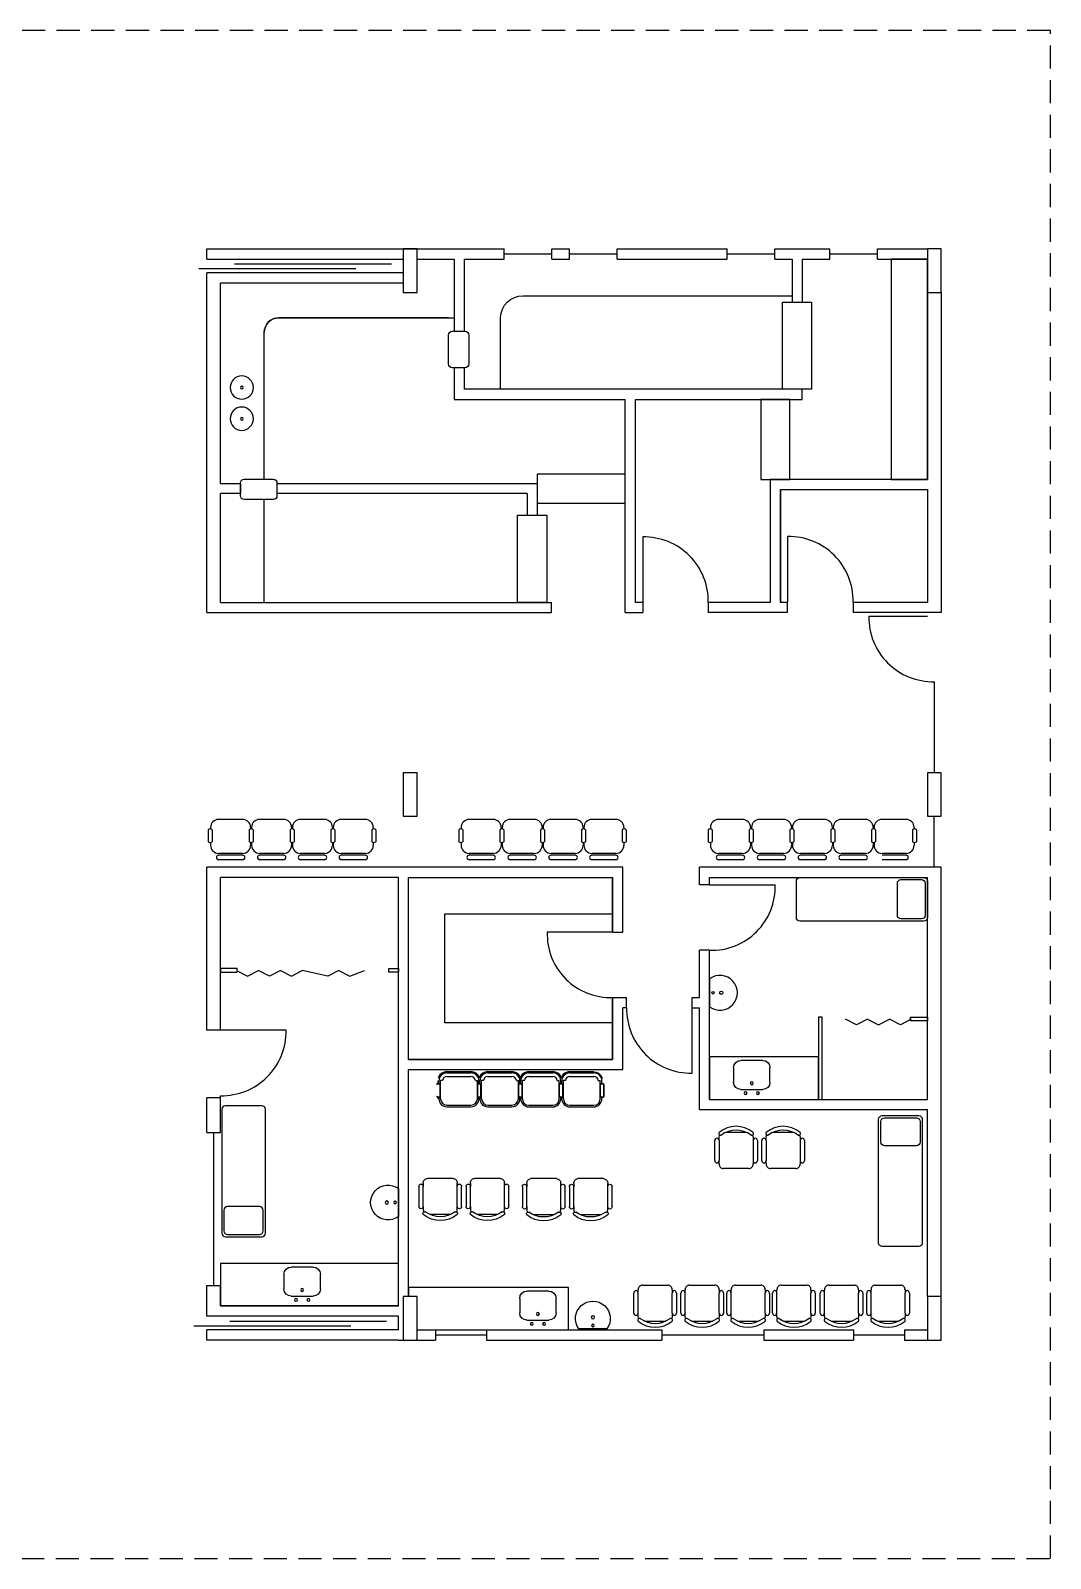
# Model space of a CAD drawing. Extents: x -1.6 to 97.8, y -3 to 18.
# Drawn here: x 83.78 to 97.79, y -3 to 18 of the extents above; entities that cross this region are included whole.
import ezdxf

# ---------------------------------------------------------------- set-up
doc = ezdxf.new("R2010")
doc.units = 0
doc.header["$LTSCALE"] = 0.05
doc.linetypes.add('HIDDEN', pattern=[9.525, 6.35, -3.175])
doc.layers.get('0').update_dxf_attribs({"linetype": 'CONTINUOUS'})
for name, color, linetype in [('ESTRUTURA', 7, 'CONTINUOUS'), ('FINO', 150, 'CONTINUOUS'), ('TRACEJADO', 152, 'HIDDEN')]:
    doc.layers.add(name, color=color, linetype=linetype)

# ---------------------------------------------------------------- blocks, each defined once
blk = doc.blocks.new('CUBA_SIMPLES')
for radius in [0.16, 0.0178]:
    blk.add_circle((0, 0), radius)
blk = doc.blocks.new('PIA_COZINHA')
for p, q in [((-0.15, 0), (0.15, 0)), ((-0.25, -0.3), (-0.25, -0.1)), ((0.25, -0.1), (0.25, -0.3)), ((0.15, -0.4), (-0.15, -0.4))]:
    blk.add_line(p, q)
for centre in [(-0.085, 0.05), (0.085, 0.05), (0, -0.086)]:
    blk.add_circle(centre, 0.02)
for centre, start, end in [((-0.15, -0.1), 90, 180), ((0.15, -0.1), 0, 90), ((-0.15, -0.3), 180, 270), ((0.15, -0.3), 270, 0)]:
    blk.add_arc(centre, 0.1, start, end)
blk = doc.blocks.new('MACA')
for points in [[(-0.55, 0.9), (-0.05, 0.9, -0.414214), (0, 0.85), (0, -0.85, -0.414214), (-0.05, -0.9), (-0.55, -0.9, -0.414214), (-0.6, -0.85), (-0.6, 0.85, -0.414214)], [(-0.52, 0.87), (-0.08, 0.87, -0.414214), (-0.03, 0.82), (-0.03, 0.537, -0.414214), (-0.08, 0.487), (-0.52, 0.487, -0.414214), (-0.57, 0.537), (-0.57, 0.82, -0.414214)]]:
    blk.add_lwpolyline(points, format="xyb", close=True)
blk = doc.blocks.new('CUBA_ODONTO')
blk.add_lwpolyline([(-0.193, 0, 1.975397), (0.193, 0)], format="xyb", close=True)
for centre, radius in [((0, -0.159), 0.0225), ((0, -0.046), 0.0175)]:
    blk.add_circle(centre, radius)
blk = doc.blocks.new('CADEIRA_ESCRITORIO')
for p, q in [((17.87, 12), (5.12, 12)), ((23, -7.44), (23, 7.44)), ((17.87, -12), (5.12, -12))]:
    blk.add_line(p, q)
blk.add_lwpolyline([(0, 9, -0.414214), (3, 12), (5.12, 12, -1), (5.12, 15.04), (17.87, 15.04, -1), (17.87, 12), (20, 12), (21.39, 11.66, -0.45197), (23, 12, -0.333333), (23, -12, -0.45197), (21.39, -11.66), (20, -12), (17.87, -12, -1), (17.87, -15.04), (5.12, -15.04, -1), (5.12, -12), (3, -12, -0.414214), (0, -9)], format="xyb", close=True)
blk.add_lwpolyline([(21.39, 11.66), (21.4, 10.53, -0.290032), (21.41, -10.54), (21.41, -11.7)], format="xyb")

msp = doc.modelspace()

# ---------------------------------------------------------------- linework, layer by layer
for p, q in [((86.205, 15), (90.289, 15)), ((86.205, 14.86), (86.205, 15)), ((90.289, 14.86), (90.289, 15)), ((90.944, 14.86), (90.944, 15)), ((90.944, 15), (91.189, 15)), ((91.189, 14.86), (91.189, 15)), ((91.844, 14.86), (91.844, 15)), ((91.844, 15), (93.355, 15)), ((93.355, 14.86), (93.355, 15)), ((94.01, 14.86), (94.01, 15)), ((94.01, 15), (94.765, 15)), ((94.765, 14.86), (94.765, 15)), ((95.42, 14.86), (95.42, 15)), ((95.42, 15), (96.105, 15)), ((86.205, 14.86), (88.905, 14.86)), ((89.095, 14.86), (89.605, 14.86)), ((89.745, 14.86), (90.289, 14.86)), ((90.944, 14.86), (91.189, 14.86)), ((91.844, 14.86), (93.355, 14.86)), ((94.01, 14.86), (94.245, 14.86)), ((94.245, 14.86), (94.245, 14.265)), ((94.385, 14.86), (94.385, 14.265)), ((94.385, 14.86), (94.765, 14.86)), ((95.42, 14.86), (96.105, 14.86)), ((86.205, 10), (86.205, 14.67)), ((88.905, 14.67), (86.205, 14.67)), ((86.395, 11.775), (86.395, 14.53)), ((88.905, 14.53), (86.395, 14.53)), ((96.105, 12.92), (96.105, 14.4)), ((96.105, 14.4), (96.105, 11.83)), ((96.295, 14.4), (96.295, 10)), ((94.245, 14.265), (94.385, 14.265)), ((89.745, 13.366), (89.605, 13.366)), ((89.605, 13.366), (89.605, 12.93)), ((89.745, 13.07), (89.745, 13.366)), ((92.095, 13.07), (89.745, 13.07)), ((94.199, 13.07), (94.199, 13.07)), ((89.605, 12.93), (89.745, 12.93)), ((89.745, 12.93), (89.745, 12.93)), ((89.745, 12.93), (91.955, 12.93)), ((91.955, 10), (91.955, 12.93)), ((86.395, 11.775), (86.67, 11.775)), ((86.67, 11.775), (86.67, 11.635)), ((87.17, 11.775), (87.17, 11.635)), ((87.17, 11.775), (90.745, 11.775)), ((90.745, 11.775), (90.745, 11.34)), ((93.945, 11.83), (93.945, 10.14)), ((86.395, 10.14), (86.395, 11.635)), ((86.67, 11.635), (86.395, 11.635)), ((90.605, 11.635), (87.17, 11.635)), ((90.605, 11.635), (90.605, 11.34)), ((94.385, 11.69), (96.105, 11.69)), ((90.605, 11.34), (90.745, 11.34)), ((86.395, 10.14), (90.943, 10.14)), ((90.943, 10), (90.943, 10.14)), ((92.195, 10.14), (92.095, 10.14)), ((92.195, 10.14), (92.195, 10)), ((93.095, 10.14), (93.095, 10)), ((93.899, 10.145), (93.899, 10.145)), ((94.085, 10.145), (94.085, 10.145)), ((95.085, 10.145), (95.085, 10.005)), ((96.105, 10.14), (95.085, 10.14)), ((86.205, 10), (90.943, 10)), ((86.395, 10), (90.943, 10)), ((91.955, 10), (92.195, 10)), ((94.185, 10), (93.095, 10)), ((95.085, 10.005), (96.295, 10.005)), ((86.205, 4.26), (86.205, 6.5)), ((91.923, 6.5), (86.205, 6.5)), ((86.395, 4.26), (86.395, 6.36)), ((88.838, 6.36), (86.395, 6.36)), ((88.838, 0.47), (88.838, 6.36)), ((88.978, 6.36), (91.778, 6.36)), ((88.978, 3.86), (88.978, 6.36)), ((88.978, 3.86), (88.978, 6.36)), ((91.778, 5.61), (91.778, 6.36)), ((91.923, 5.61), (91.923, 6.5)), ((96.295, 6.5), (92.973, 6.5)), ((92.973, 6.26), (92.973, 6.5)), ((92.973, 6.26), (92.973, 6.5)), ((93.113, 6.36), (96.105, 6.36)), ((93.113, 6.26), (93.113, 6.36)), ((96.105, 3.31), (96.105, 6.36)), ((96.295, 0.6), (96.295, 6.5)), ((93.113, 6.26), (92.973, 6.26)), ((91.783, 5.61), (91.923, 5.61)), ((92.973, 5.204), (92.973, 5.36)), ((93.113, 5.36), (92.973, 5.36)), ((92.973, 4.71), (92.973, 5.36)), ((93.113, 3.31), (93.113, 5.36)), ((91.778, 3.86), (91.778, 4.71)), ((91.783, 4.71), (91.923, 4.71)), ((91.923, 4.71), (91.973, 4.71)), ((91.973, 4.57), (91.973, 4.71)), ((92.873, 4.57), (92.873, 4.71)), ((92.873, 4.71), (92.973, 4.71)), ((92.873, 4.57), (92.873, 4.71)), ((91.923, 3.72), (91.923, 4.57)), ((91.973, 4.57), (91.923, 4.57)), ((92.873, 4.57), (92.973, 4.57)), ((92.973, 3.17), (92.973, 4.57)), ((86.395, 4.26), (86.205, 4.26)), ((88.978, 3.86), (91.778, 3.86)), ((94.609, 3.31), (94.609, 3.893)), ((88.978, 0.6), (88.978, 3.72)), ((88.978, 0.6), (88.978, 3.72)), ((88.978, 3.72), (91.923, 3.72)), ((86.395, 3.33), (86.205, 3.33)), ((86.205, 2.853), (86.205, 3.33)), ((86.395, 3.32), (86.395, 3.36)), ((86.395, 2.853), (86.395, 3.36)), ((92.973, 3.17), (96.105, 3.17)), ((93.113, 3.31), (96.105, 3.31)), ((96.105, 0.6), (96.105, 3.17)), ((86.205, 2.853), (86.395, 2.853)), ((86.205, 0.753), (86.395, 0.753)), ((86.205, 0.33), (86.205, 0.753)), ((86.395, 0.47), (86.395, 0.753)), ((88.838, 0.47), (86.395, 0.47)), ((88.838, 0.33), (86.205, 0.33)), ((88.838, 0.14), (88.838, 0.33)), ((86.205, 0), (86.205, 0.14)), ((88.838, 0.14), (86.205, 0.14)), ((89.095, 0.14), (89.347, 0.14)), ((89.347, 0.14), (89.347, 0)), ((90.047, 0.14), (90.047, 0)), ((90.047, 0.14), (92.457, 0.14)), ((92.457, 0.14), (92.457, 0)), ((93.857, 0.14), (93.857, 0)), ((93.857, 0.14), (95.09, 0.14)), ((95.09, 0.14), (95.09, 0)), ((95.79, 0.14), (95.79, 0)), ((95.79, 0.14), (96.105, 0.14)), ((88.838, 0), (86.205, 0)), ((88.838, 0), (89.347, 0)), ((90.047, 0), (92.457, 0)), ((93.857, 0), (95.09, 0)), ((95.79, 0), (96.105, 0))]:
    msp.add_line(p, q)
for points in [[(89.605, 14.86), (89.605, 13.866), (89.745, 13.866), (89.745, 14.86)], [(92.195, 10.14), (92.095, 10.14), (92.095, 12.93), (94.385, 12.93), (94.385, 13.07), (92.095, 13.07)], [(92.095, 12.93), (94.085, 12.93)], [(96.105, 11.83), (93.945, 11.83), (93.945, 10.14), (93.095, 10.14)], [(94.085, 11.69), (96.105, 11.69), (96.105, 10.14), (95.085, 10.14)], [(94.185, 10), (94.185, 10.14), (94.085, 10.14), (94.085, 11.69), (94.085, 10.14)], [(91.778, 4.71), (91.778, 3.86), (88.978, 3.86), (88.978, 6.36), (91.778, 6.36), (91.778, 5.61)]]:
    msp.add_lwpolyline(points)
at = {"layer": 'ESTRUTURA'}
for points in [[(88.905, 15), (88.905, 14.4), (89.095, 14.4), (89.095, 15)], [(96.105, 15), (96.105, 14.4), (96.295, 14.4), (96.295, 15)], [(88.905, 7.8), (88.905, 7.2), (89.095, 7.2), (89.095, 7.8)], [(96.105, 7.8), (96.105, 7.2), (96.295, 7.2), (96.295, 7.8)], [(88.905, 0.6), (88.905, 0), (89.095, 0), (89.095, 0.6)], [(96.105, 0.6), (96.105, 0), (96.295, 0), (96.295, 0.6)]]:
    msp.add_lwpolyline(points, close=True, dxfattribs=at)
at = {"layer": 'FINO'}
for p, q in [((90.289, 14.93), (90.944, 14.93)), ((91.189, 14.93), (91.844, 14.93)), ((93.355, 14.93), (94.01, 14.93)), ((94.765, 14.93), (95.42, 14.93)), ((86.096, 14.728), (88.251, 14.728)), ((86.587, 14.793), (88.742, 14.793)), ((89.525, 14.053), (87.195, 14.053)), ((86.995, 11.835), (86.995, 13.853)), ((96.2, 9.051), (96.2, 7.8)), ((86.698, 7.158), (86.368, 7.158)), ((87.261, 7.158), (86.931, 7.158)), ((87.822, 7.158), (87.492, 7.158)), ((88.383, 7.158), (88.053, 7.158)), ((90.14, 7.158), (89.81, 7.158)), ((90.704, 7.158), (90.374, 7.158)), ((91.265, 7.158), (90.935, 7.158)), ((91.826, 7.158), (91.496, 7.158)), ((93.565, 7.158), (93.235, 7.158)), ((94.129, 7.158), (93.799, 7.158)), ((94.69, 7.158), (94.36, 7.158)), ((95.251, 7.158), (94.921, 7.158)), ((95.812, 7.158), (95.482, 7.158)), ((96.2, 6.5), (96.2, 7.2)), ((86.225, 7.013), (86.225, 6.849)), ((86.258, 7.048), (86.258, 7.026)), ((86.258, 7.048), (86.258, 7.026)), ((86.258, 7.048), (86.258, 7.026)), ((86.258, 7.048), (86.258, 7.026)), ((86.28, 7.013), (86.28, 6.849)), ((86.788, 7.013), (86.789, 6.849)), ((86.808, 7.048), (86.808, 7.026)), ((86.821, 7.048), (86.821, 7.026)), ((86.821, 7.048), (86.821, 7.026)), ((86.821, 7.048), (86.821, 7.026)), ((86.821, 7.048), (86.821, 7.026)), ((86.843, 7.013), (86.844, 6.849)), ((87.349, 7.013), (87.349, 6.849)), ((87.371, 7.048), (87.371, 7.026)), ((87.371, 7.048), (87.371, 7.026)), ((87.371, 7.048), (87.371, 7.026)), ((87.371, 7.048), (87.371, 7.026)), ((87.382, 7.048), (87.382, 7.026)), ((87.404, 7.013), (87.404, 6.849)), ((87.91, 7.013), (87.91, 6.849)), ((87.932, 7.048), (87.932, 7.026)), ((87.932, 7.048), (87.932, 7.026)), ((87.932, 7.048), (87.932, 7.026)), ((87.932, 7.048), (87.932, 7.026)), ((87.943, 7.048), (87.943, 7.026)), ((87.965, 7.013), (87.965, 6.849)), ((88.471, 7.013), (88.471, 6.849)), ((88.493, 7.048), (88.493, 7.026)), ((88.493, 7.048), (88.493, 7.026)), ((88.493, 7.048), (88.493, 7.026)), ((88.493, 7.048), (88.493, 7.026)), ((88.526, 7.013), (88.526, 6.849)), ((89.667, 7.013), (89.667, 6.849)), ((89.7, 7.048), (89.7, 7.026)), ((89.7, 7.048), (89.7, 7.026)), ((89.7, 7.048), (89.7, 7.026)), ((89.7, 7.048), (89.7, 7.026)), ((89.722, 7.013), (89.722, 6.849)), ((90.231, 7.013), (90.231, 6.849)), ((90.25, 7.048), (90.25, 7.026)), ((90.264, 7.048), (90.264, 7.026)), ((90.264, 7.048), (90.264, 7.026)), ((90.264, 7.048), (90.264, 7.026)), ((90.264, 7.048), (90.264, 7.026)), ((90.286, 7.013), (90.286, 6.849)), ((90.792, 7.013), (90.792, 6.849)), ((90.814, 7.048), (90.814, 7.026)), ((90.814, 7.048), (90.814, 7.026)), ((90.814, 7.048), (90.814, 7.026)), ((90.814, 7.048), (90.814, 7.026)), ((90.825, 7.048), (90.825, 7.026)), ((90.847, 7.013), (90.847, 6.849)), ((91.353, 7.013), (91.353, 6.849)), ((91.375, 7.048), (91.375, 7.026)), ((91.375, 7.048), (91.375, 7.026)), ((91.375, 7.048), (91.375, 7.026)), ((91.375, 7.048), (91.375, 7.026)), ((91.386, 7.048), (91.386, 7.026)), ((91.408, 7.013), (91.408, 6.849)), ((91.914, 7.013), (91.914, 6.849)), ((91.936, 7.048), (91.936, 7.026)), ((91.936, 7.048), (91.936, 7.026)), ((91.936, 7.048), (91.936, 7.026)), ((91.936, 7.048), (91.936, 7.026)), ((91.969, 7.013), (91.969, 6.849)), ((93.092, 7.013), (93.092, 6.849)), ((93.125, 7.048), (93.125, 7.026)), ((93.125, 7.048), (93.125, 7.026)), ((93.125, 7.048), (93.125, 7.026)), ((93.125, 7.048), (93.125, 7.026)), ((93.147, 7.013), (93.147, 6.849)), ((93.656, 7.013), (93.656, 6.849)), ((93.675, 7.048), (93.675, 7.026)), ((93.689, 7.048), (93.689, 7.026)), ((93.689, 7.048), (93.689, 7.026)), ((93.689, 7.048), (93.689, 7.026)), ((93.689, 7.048), (93.689, 7.026)), ((93.711, 7.013), (93.711, 6.849)), ((94.217, 7.013), (94.217, 6.849)), ((94.239, 7.048), (94.239, 7.026)), ((94.239, 7.048), (94.239, 7.026)), ((94.239, 7.048), (94.239, 7.026)), ((94.239, 7.048), (94.239, 7.026)), ((94.25, 7.048), (94.25, 7.026)), ((94.272, 7.013), (94.272, 6.849)), ((94.778, 7.013), (94.778, 6.849)), ((94.8, 7.048), (94.8, 7.026)), ((94.8, 7.048), (94.8, 7.026)), ((94.8, 7.048), (94.8, 7.026)), ((94.8, 7.048), (94.8, 7.026)), ((94.811, 7.048), (94.811, 7.026)), ((94.833, 7.013), (94.833, 6.849)), ((95.339, 7.013), (95.339, 6.849)), ((95.361, 7.048), (95.361, 7.026)), ((95.361, 7.048), (95.361, 7.026)), ((95.361, 7.048), (95.361, 7.026)), ((95.361, 7.048), (95.361, 7.026)), ((95.372, 7.048), (95.372, 7.026)), ((95.394, 7.013), (95.394, 6.849)), ((95.9, 7.013), (95.9, 6.849)), ((95.922, 7.048), (95.922, 7.026)), ((95.922, 7.048), (95.922, 7.026)), ((95.922, 7.048), (95.922, 7.026)), ((95.922, 7.048), (95.922, 7.026)), ((95.955, 7.013), (95.955, 6.849)), ((86.258, 6.841), (86.258, 6.801)), ((86.258, 6.841), (86.258, 6.801)), ((86.258, 6.841), (86.258, 6.801)), ((86.258, 6.841), (86.258, 6.801)), ((86.808, 6.841), (86.808, 6.801)), ((86.822, 6.841), (86.822, 6.801)), ((86.822, 6.841), (86.822, 6.801)), ((86.822, 6.841), (86.822, 6.801)), ((86.822, 6.841), (86.822, 6.801)), ((87.371, 6.841), (87.371, 6.801)), ((87.371, 6.841), (87.371, 6.801)), ((87.371, 6.841), (87.371, 6.801)), ((87.371, 6.841), (87.371, 6.801)), ((87.382, 6.841), (87.382, 6.801)), ((87.382, 6.841), (87.382, 6.801)), ((87.382, 6.841), (87.382, 6.801)), ((87.382, 6.841), (87.382, 6.801)), ((87.932, 6.841), (87.932, 6.801)), ((87.932, 6.841), (87.932, 6.801)), ((87.932, 6.841), (87.932, 6.801)), ((87.932, 6.841), (87.932, 6.801)), ((87.943, 6.841), (87.943, 6.801)), ((87.943, 6.841), (87.943, 6.801)), ((87.943, 6.841), (87.943, 6.801)), ((87.943, 6.841), (87.943, 6.801)), ((88.493, 6.841), (88.493, 6.801)), ((88.493, 6.841), (88.493, 6.801)), ((88.493, 6.841), (88.493, 6.801)), ((88.493, 6.841), (88.493, 6.801)), ((89.7, 6.841), (89.7, 6.801)), ((89.7, 6.841), (89.7, 6.801)), ((89.7, 6.841), (89.7, 6.801)), ((89.7, 6.841), (89.7, 6.801)), ((90.25, 6.841), (90.25, 6.801)), ((90.264, 6.841), (90.264, 6.801)), ((90.264, 6.841), (90.264, 6.801)), ((90.264, 6.841), (90.264, 6.801)), ((90.264, 6.841), (90.264, 6.801)), ((90.814, 6.841), (90.814, 6.801)), ((90.814, 6.841), (90.814, 6.801)), ((90.814, 6.841), (90.814, 6.801)), ((90.814, 6.841), (90.814, 6.801)), ((90.825, 6.841), (90.825, 6.801)), ((90.825, 6.841), (90.825, 6.801)), ((90.825, 6.841), (90.825, 6.801)), ((90.825, 6.841), (90.825, 6.801)), ((91.375, 6.841), (91.375, 6.801)), ((91.375, 6.841), (91.375, 6.801)), ((91.375, 6.841), (91.375, 6.801)), ((91.375, 6.841), (91.375, 6.801)), ((91.386, 6.841), (91.386, 6.801)), ((91.386, 6.841), (91.386, 6.801)), ((91.386, 6.841), (91.386, 6.801)), ((91.386, 6.841), (91.386, 6.801)), ((91.936, 6.841), (91.936, 6.801)), ((91.936, 6.841), (91.936, 6.801)), ((91.936, 6.841), (91.936, 6.801)), ((91.936, 6.841), (91.936, 6.801)), ((93.125, 6.841), (93.125, 6.801)), ((93.125, 6.841), (93.125, 6.801)), ((93.125, 6.841), (93.125, 6.801)), ((93.125, 6.841), (93.125, 6.801)), ((93.675, 6.841), (93.675, 6.801)), ((93.689, 6.841), (93.689, 6.801)), ((93.689, 6.841), (93.689, 6.801)), ((93.689, 6.841), (93.689, 6.801)), ((93.689, 6.841), (93.689, 6.801)), ((94.239, 6.841), (94.239, 6.801)), ((94.239, 6.841), (94.239, 6.801)), ((94.239, 6.841), (94.239, 6.801)), ((94.239, 6.841), (94.239, 6.801)), ((94.25, 6.841), (94.25, 6.801)), ((94.25, 6.841), (94.25, 6.801)), ((94.25, 6.841), (94.25, 6.801)), ((94.25, 6.841), (94.25, 6.801)), ((94.8, 6.841), (94.8, 6.801)), ((94.8, 6.841), (94.8, 6.801)), ((94.8, 6.841), (94.8, 6.801)), ((94.8, 6.841), (94.8, 6.801)), ((94.811, 6.841), (94.811, 6.801)), ((94.811, 6.841), (94.811, 6.801)), ((94.811, 6.841), (94.811, 6.801)), ((94.811, 6.841), (94.811, 6.801)), ((95.361, 6.841), (95.361, 6.801)), ((95.361, 6.841), (95.361, 6.801)), ((95.361, 6.841), (95.361, 6.801)), ((95.361, 6.841), (95.361, 6.801)), ((95.372, 6.841), (95.372, 6.801)), ((95.922, 6.841), (95.922, 6.801)), ((95.922, 6.841), (95.922, 6.801)), ((95.922, 6.841), (95.922, 6.801)), ((95.922, 6.841), (95.922, 6.801)), ((86.698, 6.691), (86.368, 6.691)), ((86.698, 6.666), (86.368, 6.666)), ((86.698, 6.604), (86.368, 6.604)), ((87.262, 6.691), (86.932, 6.691)), ((87.262, 6.666), (86.932, 6.666)), ((87.262, 6.604), (86.932, 6.604)), ((87.822, 6.691), (87.492, 6.691)), ((87.822, 6.666), (87.492, 6.666)), ((87.822, 6.604), (87.492, 6.604)), ((88.383, 6.691), (88.053, 6.691)), ((88.383, 6.666), (88.053, 6.666)), ((88.383, 6.604), (88.053, 6.604)), ((90.14, 6.691), (89.81, 6.691)), ((90.14, 6.666), (89.81, 6.666)), ((90.14, 6.604), (89.81, 6.604)), ((90.704, 6.691), (90.374, 6.691)), ((90.704, 6.666), (90.374, 6.666)), ((90.704, 6.604), (90.374, 6.604)), ((91.265, 6.691), (90.935, 6.691)), ((91.265, 6.666), (90.935, 6.666)), ((91.265, 6.604), (90.935, 6.604)), ((91.826, 6.691), (91.496, 6.691)), ((91.826, 6.666), (91.496, 6.666)), ((91.826, 6.604), (91.496, 6.604)), ((93.565, 6.691), (93.235, 6.691)), ((93.565, 6.666), (93.235, 6.666)), ((93.565, 6.604), (93.235, 6.604)), ((94.129, 6.691), (93.799, 6.691)), ((94.129, 6.666), (93.799, 6.666)), ((94.129, 6.604), (93.799, 6.604)), ((94.69, 6.691), (94.36, 6.691)), ((94.69, 6.666), (94.36, 6.666)), ((94.69, 6.604), (94.36, 6.604)), ((95.251, 6.691), (94.921, 6.691)), ((95.251, 6.666), (94.921, 6.666)), ((95.251, 6.604), (94.921, 6.604)), ((95.812, 6.691), (95.482, 6.691)), ((95.812, 6.666), (95.482, 6.666)), ((95.812, 6.604), (95.482, 6.604)), ((93.113, 6.26), (94.013, 6.26)), ((91.783, 5.61), (90.883, 5.61)), ((89.505, 3.691), (89.835, 3.691)), ((89.505, 3.685), (89.835, 3.685)), ((89.505, 3.674), (89.835, 3.674)), ((89.505, 3.625), (89.835, 3.625)), ((90.068, 3.691), (90.398, 3.691)), ((90.068, 3.685), (90.398, 3.685)), ((90.068, 3.674), (90.398, 3.674)), ((90.068, 3.625), (90.398, 3.625)), ((90.629, 3.691), (90.959, 3.691)), ((90.629, 3.685), (90.959, 3.685)), ((90.629, 3.674), (90.959, 3.674)), ((90.629, 3.625), (90.959, 3.625)), ((91.193, 3.691), (91.523, 3.691)), ((91.193, 3.685), (91.523, 3.685)), ((91.193, 3.674), (91.523, 3.674)), ((91.193, 3.625), (91.523, 3.625)), ((89.384, 3.524), (89.384, 3.565)), ((89.384, 3.524), (89.384, 3.565)), ((89.384, 3.524), (89.384, 3.565)), ((89.384, 3.524), (89.384, 3.565)), ((89.395, 3.524), (89.395, 3.564)), ((89.395, 3.524), (89.395, 3.564)), ((89.395, 3.524), (89.395, 3.564)), ((89.395, 3.524), (89.395, 3.564)), ((89.411, 3.354), (89.411, 3.513)), ((89.411, 3.354), (89.411, 3.513)), ((89.417, 3.352), (89.417, 3.57)), ((89.445, 3.57), (89.417, 3.57)), ((89.417, 3.352), (89.417, 3.517)), ((89.895, 3.57), (89.923, 3.57)), ((89.923, 3.352), (89.923, 3.57)), ((89.928, 3.354), (89.928, 3.513)), ((89.945, 3.524), (89.945, 3.564)), ((89.945, 3.524), (89.945, 3.564)), ((89.945, 3.524), (89.945, 3.564)), ((89.945, 3.524), (89.945, 3.564)), ((89.958, 3.524), (89.958, 3.564)), ((89.972, 3.354), (89.972, 3.513)), ((89.978, 3.352), (89.978, 3.516)), ((89.98, 3.352), (89.98, 3.57)), ((90.008, 3.57), (89.98, 3.57)), ((90.459, 3.57), (90.486, 3.57)), ((90.486, 3.352), (90.486, 3.57)), ((90.486, 3.352), (90.486, 3.516)), ((90.492, 3.354), (90.492, 3.513)), ((90.492, 3.354), (90.492, 3.513)), ((90.508, 3.524), (90.508, 3.564)), ((90.508, 3.524), (90.508, 3.564)), ((90.508, 3.524), (90.508, 3.564)), ((90.508, 3.524), (90.508, 3.564)), ((90.519, 3.524), (90.519, 3.564)), ((90.519, 3.524), (90.519, 3.564)), ((90.519, 3.524), (90.519, 3.564)), ((90.519, 3.524), (90.519, 3.564)), ((90.536, 3.354), (90.536, 3.513)), ((90.536, 3.354), (90.536, 3.513)), ((90.541, 3.352), (90.541, 3.57)), ((90.569, 3.57), (90.541, 3.57)), ((90.541, 3.352), (90.541, 3.516)), ((91.02, 3.57), (91.047, 3.57)), ((91.047, 3.352), (91.047, 3.57)), ((91.053, 3.354), (91.053, 3.513)), ((91.069, 3.524), (91.069, 3.564)), ((91.069, 3.524), (91.069, 3.564)), ((91.069, 3.524), (91.069, 3.564)), ((91.069, 3.524), (91.069, 3.564)), ((91.083, 3.524), (91.083, 3.564)), ((91.097, 3.354), (91.097, 3.513)), ((91.102, 3.352), (91.102, 3.516)), ((91.105, 3.352), (91.105, 3.57)), ((91.133, 3.57), (91.105, 3.57)), ((91.583, 3.57), (91.611, 3.57)), ((91.611, 3.352), (91.611, 3.57)), ((91.616, 3.354), (91.616, 3.513)), ((91.633, 3.524), (91.633, 3.564)), ((91.633, 3.524), (91.633, 3.564)), ((91.633, 3.524), (91.633, 3.564)), ((91.633, 3.524), (91.633, 3.564)), ((91.66, 3.354), (91.66, 3.513)), ((91.666, 3.352), (91.666, 3.516)), ((89.384, 3.318), (89.384, 3.339)), ((89.384, 3.318), (89.384, 3.339)), ((89.384, 3.318), (89.384, 3.339)), ((89.384, 3.318), (89.384, 3.339)), ((89.395, 3.318), (89.395, 3.339)), ((89.395, 3.318), (89.395, 3.339)), ((89.395, 3.318), (89.395, 3.339)), ((89.395, 3.318), (89.395, 3.339)), ((89.417, 3.318), (89.417, 3.352)), ((89.505, 3.23), (89.835, 3.23)), ((89.505, 3.208), (89.835, 3.208)), ((89.923, 3.318), (89.923, 3.352)), ((89.945, 3.318), (89.945, 3.339)), ((89.945, 3.318), (89.945, 3.339)), ((89.945, 3.318), (89.945, 3.339)), ((89.945, 3.318), (89.945, 3.339)), ((89.958, 3.318), (89.958, 3.339)), ((89.98, 3.318), (89.98, 3.352)), ((90.068, 3.23), (90.398, 3.23)), ((90.068, 3.208), (90.398, 3.208)), ((90.486, 3.318), (90.486, 3.352)), ((90.508, 3.318), (90.508, 3.339)), ((90.508, 3.318), (90.508, 3.339)), ((90.508, 3.318), (90.508, 3.339)), ((90.508, 3.318), (90.508, 3.339)), ((90.519, 3.317), (90.519, 3.339)), ((90.519, 3.317), (90.519, 3.339)), ((90.519, 3.317), (90.519, 3.339)), ((90.519, 3.317), (90.519, 3.339)), ((90.541, 3.317), (90.541, 3.352)), ((90.629, 3.229), (90.959, 3.229)), ((90.629, 3.207), (90.959, 3.207)), ((91.047, 3.317), (91.047, 3.352)), ((91.069, 3.317), (91.069, 3.339)), ((91.069, 3.317), (91.069, 3.339)), ((91.069, 3.317), (91.069, 3.339)), ((91.069, 3.317), (91.069, 3.339)), ((91.083, 3.317), (91.083, 3.339)), ((91.105, 3.317), (91.105, 3.352)), ((91.193, 3.229), (91.523, 3.229)), ((91.193, 3.207), (91.523, 3.207)), ((91.611, 3.317), (91.611, 3.352)), ((91.633, 3.317), (91.633, 3.339)), ((91.633, 3.317), (91.633, 3.339)), ((91.633, 3.317), (91.633, 3.339)), ((91.633, 3.317), (91.633, 3.339)), ((86.3, 2.853), (86.3, 0.753)), ((86.521, 0.263), (88.676, 0.263)), ((86.029, 0.198), (88.184, 0.198)), ((90.047, 0.07), (89.347, 0.07)), ((93.857, 0.07), (92.457, 0.07)), ((95.79, 0.07), (95.09, 0.07))]:
    msp.add_line(p, q, dxfattribs=at)
for points in [[(95.605, 11.83), (96.105, 11.83), (96.105, 14.86), (95.605, 14.86)], [(86.625, 5.107), (86.395, 5.107), (86.395, 5.056), (86.625, 5.056)], [(88.708, 5.107), (88.838, 5.107), (88.838, 5.056), (88.708, 5.056)], [(94.659, 3.31), (94.659, 4.44), (94.609, 4.44), (94.609, 3.31)], [(95.875, 4.44), (96.105, 4.44), (96.105, 4.39), (95.875, 4.39)], [(93.113, 3.31), (94.609, 3.31), (94.609, 3.893), (93.113, 3.893)], [(86.395, 0.47), (88.838, 0.47), (88.838, 1.053), (86.395, 1.053)]]:
    msp.add_lwpolyline(points, close=True, dxfattribs=at)
at = {"layer": 'FINO', "flags": 128}
for points in [[(90.24, 13.08), (90.24, 14.055, -0.407336), (90.55, 14.355), (94.245, 14.356)], [(86.995, 11.835), (86.995, 13.853, -0.41422), (87.195, 14.053), (89.605, 14.053)]]:
    msp.add_lwpolyline(points, format="xyb", dxfattribs=at)
for points in [[(94.515, 14.265), (94.515, 13.07), (94.115, 13.07), (94.115, 14.265)], [(94.215, 11.83), (94.215, 12.93), (93.815, 12.93), (93.815, 11.83)], [(91.955, 11.905), (90.745, 11.905), (90.745, 11.505), (91.955, 11.505)], [(90.875, 11.34), (90.875, 10.14), (90.475, 10.14), (90.475, 11.34)]]:
    msp.add_lwpolyline(points, close=True, dxfattribs=at)
for points in [[(89.575, 13.366, -0.414214), (89.525, 13.416), (89.525, 13.816, -0.414214), (89.575, 13.866), (89.755, 13.866, -0.414214), (89.805, 13.816), (89.805, 13.416, -0.414214), (89.755, 13.366)], [(87.17, 11.605, -0.414214), (87.12, 11.555), (86.72, 11.555, -0.414214), (86.67, 11.605), (86.67, 11.785, -0.414214), (86.72, 11.835), (87.12, 11.835, -0.414214), (87.17, 11.785)]]:
    msp.add_lwpolyline(points, format="xyb", close=True, dxfattribs=at)
for points in [[(86.995, 10.14), (86.995, 11.555)], [(92.195, 11.04), (92.195, 10.14)], [(94.185, 11.045), (94.185, 10.145)], [(95.3, 9.951), (96.105, 9.951)], [(92.873, 3.67), (92.873, 4.57)], [(87.295, 4.26), (86.395, 4.26)]]:
    msp.add_lwpolyline(points, dxfattribs=at)
at = {"layer": 'FINO'}
for points in [[(91.778, 4.36), (91.778, 4.36), (89.478, 4.36), (89.478, 5.86), (91.778, 5.86), (91.778, 5.86)], [(86.616, 5.08), (86.766, 5.002), (86.917, 5.08)], [(87.217, 5.08), (87.067, 5.002), (86.917, 5.08)], [(87.217, 5.08), (87.368, 5.002), (87.518, 5.08)], [(88.019, 5.08), (87.868, 5.002), (87.518, 5.08)], [(88.019, 5.08), (88.169, 5.002), (88.37, 5.08)], [(95.283, 4.413), (95.132, 4.336), (94.982, 4.413)], [(95.283, 4.413), (95.433, 4.336), (95.583, 4.413)], [(95.884, 4.413), (95.734, 4.336), (95.583, 4.413)], [(89.095, 0.14), (91.174, 0.14), (91.174, 0.723), (88.978, 0.723), (88.978, 0.6)]]:
    msp.add_lwpolyline(points, dxfattribs=at)
for centre, radius, start, end in [((87.195, 13.853), 0.2, 90.0004, 180.0017), ((92.212, 10.157), 0.883, 358.8664, 91.1336), ((94.202, 10.163), 0.883, 358.8664, 91.1336), ((96.183, 9.933), 0.883, 178.8664, 271.1336), ((86.368, 7.048), 0.11, 90.0066, 180.0066), ((86.698, 7.048), 0.11, 0.0066, 90.0066), ((86.931, 7.048), 0.11, 90.0066, 180.0066), ((87.261, 7.048), 0.11, 359.9934, 89.9934), ((87.492, 7.048), 0.11, 90.0066, 180.0066), ((87.822, 7.048), 0.11, 359.9934, 89.9934), ((88.053, 7.048), 0.11, 90.0066, 180.0066), ((88.383, 7.048), 0.11, 359.9934, 89.9934), ((89.81, 7.048), 0.11, 90.0066, 180.0066), ((90.14, 7.048), 0.11, 0.0066, 90.0066), ((90.374, 7.048), 0.11, 90.0066, 180.0066), ((90.704, 7.048), 0.11, 359.9934, 89.9934), ((90.935, 7.048), 0.11, 90.0066, 180.0066), ((91.265, 7.048), 0.11, 359.9934, 89.9934), ((91.496, 7.048), 0.11, 90.0066, 180.0066), ((91.826, 7.048), 0.11, 359.9934, 89.9934), ((93.235, 7.048), 0.11, 90.0066, 180.0066), ((93.565, 7.048), 0.11, 0.0066, 90.0066), ((93.799, 7.048), 0.11, 90.0066, 180.0066), ((94.129, 7.048), 0.11, 359.9934, 89.9934), ((94.36, 7.048), 0.11, 90.0066, 180.0066), ((94.69, 7.048), 0.11, 359.9934, 89.9934), ((94.921, 7.048), 0.11, 90.0066, 180.0066), ((95.251, 7.048), 0.11, 359.9934, 89.9934), ((95.482, 7.048), 0.11, 90.0066, 180.0066), ((95.812, 7.048), 0.11, 359.9934, 89.9934), ((86.252, 6.991), 0.0352, 38.6664, 141.3468), ((86.816, 6.991), 0.0352, 38.6664, 141.3468), ((87.377, 6.991), 0.0352, 38.6532, 141.3336), ((87.938, 6.991), 0.0352, 38.6532, 141.3336), ((88.499, 6.991), 0.0352, 38.6532, 141.3336), ((89.695, 6.991), 0.0352, 38.6664, 141.3468), ((90.258, 6.991), 0.0352, 38.6664, 141.3468), ((90.819, 6.991), 0.0352, 38.6532, 141.3336), ((91.38, 6.991), 0.0352, 38.6532, 141.3336), ((91.941, 6.991), 0.0352, 38.6532, 141.3336), ((93.12, 6.991), 0.0352, 38.6664, 141.3468), ((93.683, 6.991), 0.0352, 38.6664, 141.3468), ((94.244, 6.991), 0.0352, 38.6532, 141.3336), ((94.805, 6.991), 0.0352, 38.6532, 141.3336), ((95.366, 6.991), 0.0352, 38.6532, 141.3336), ((95.927, 6.991), 0.0352, 38.6532, 141.3336), ((86.252, 6.891), 0.0501, 236.7519, 303.2614), ((86.368, 6.801), 0.11, 180.0066, 270.0066), ((86.698, 6.801), 0.11, 270.0066, 0.0066), ((86.816, 6.891), 0.0501, 236.7519, 303.2614), ((86.932, 6.801), 0.11, 180.0066, 270.0066), ((87.261, 6.801), 0.11, 269.9934, 359.9934), ((87.377, 6.891), 0.0501, 236.7386, 303.2481), ((87.492, 6.801), 0.11, 180.0066, 270.0066), ((87.822, 6.801), 0.11, 269.9934, 359.9934), ((87.938, 6.891), 0.0501, 236.7386, 303.2481), ((88.053, 6.801), 0.11, 180.0066, 270.0066), ((88.383, 6.801), 0.11, 269.9934, 359.9934), ((88.499, 6.891), 0.0501, 236.7386, 303.2481), ((89.695, 6.891), 0.0501, 236.7519, 303.2614), ((89.81, 6.801), 0.11, 180.0066, 270.0066), ((90.14, 6.801), 0.11, 270.0066, 0.0066), ((90.258, 6.891), 0.0501, 236.7519, 303.2614), ((90.374, 6.801), 0.11, 180.0066, 270.0066), ((90.704, 6.801), 0.11, 269.9934, 359.9934), ((90.819, 6.891), 0.0501, 236.7386, 303.2481), ((90.935, 6.801), 0.11, 180.0066, 270.0066), ((91.265, 6.801), 0.11, 269.9934, 359.9934), ((91.38, 6.891), 0.0501, 236.7386, 303.2481), ((91.496, 6.801), 0.11, 180.0066, 270.0066), ((91.826, 6.801), 0.11, 269.9934, 359.9934), ((91.941, 6.891), 0.0501, 236.7386, 303.2481), ((93.12, 6.891), 0.0501, 236.7519, 303.2614), ((93.235, 6.801), 0.11, 180.0066, 270.0066), ((93.565, 6.801), 0.11, 270.0066, 0.0066), ((93.683, 6.891), 0.0501, 236.7519, 303.2614), ((93.799, 6.801), 0.11, 180.0066, 270.0066), ((94.129, 6.801), 0.11, 269.9934, 359.9934), ((94.244, 6.891), 0.0501, 236.7386, 303.2481), ((94.36, 6.801), 0.11, 180.0066, 270.0066), ((94.69, 6.801), 0.11, 269.9934, 359.9934), ((94.805, 6.891), 0.0501, 236.7386, 303.2481), ((94.921, 6.801), 0.11, 180.0066, 270.0066), ((95.251, 6.801), 0.11, 269.9934, 359.9934), ((95.366, 6.891), 0.0501, 236.7386, 303.2481), ((95.482, 6.801), 0.11, 180.0066, 270.0066), ((95.812, 6.801), 0.11, 269.9934, 359.9934), ((95.927, 6.891), 0.0501, 236.7386, 303.2481), ((86.368, 6.635), 0.031, 90.0066, 270.0066), ((86.698, 6.635), 0.031, 270.0066, 90.0066), ((86.932, 6.635), 0.031, 90.0066, 270.0066), ((87.262, 6.635), 0.031, 270.0066, 90.0066), ((87.492, 6.635), 0.031, 90.0066, 270.0066), ((87.822, 6.635), 0.031, 270.0066, 90.0066), ((88.053, 6.635), 0.031, 90.0066, 270.0066), ((88.383, 6.635), 0.031, 270.0066, 90.0066), ((89.81, 6.635), 0.031, 90.0066, 270.0066), ((90.14, 6.635), 0.031, 270.0066, 90.0066), ((90.374, 6.635), 0.031, 90.0066, 270.0066), ((90.704, 6.635), 0.031, 270.0066, 90.0066), ((90.935, 6.635), 0.031, 90.0066, 270.0066), ((91.265, 6.635), 0.031, 270.0066, 90.0066), ((91.496, 6.635), 0.031, 90.0066, 270.0066), ((91.826, 6.635), 0.031, 270.0066, 90.0066), ((93.235, 6.635), 0.031, 90.0066, 270.0066), ((93.565, 6.635), 0.031, 270.0066, 90.0066), ((93.799, 6.635), 0.031, 90.0066, 270.0066), ((94.129, 6.635), 0.031, 270.0066, 90.0066), ((94.36, 6.635), 0.031, 90.0066, 270.0066), ((94.69, 6.635), 0.031, 270.0066, 90.0066), ((94.921, 6.635), 0.031, 90.0066, 270.0066), ((95.251, 6.635), 0.031, 270.0066, 90.0066), ((95.812, 6.635), 0.031, 270.0066, 90.0066), ((93.143, 6.23), 0.871, 268.0315, 1.9685), ((91.753, 5.58), 0.871, 178.0315, 271.9685), ((92.856, 4.553), 0.883, 178.8664, 271.1336), ((86.412, 4.243), 0.883, 268.8663, 1.1336), ((89.413, 3.617), 0.0275, 199.0489, 213.3439), ((89.505, 3.564), 0.127, 89.9934, 155.9227), ((89.505, 3.564), 0.127, 89.9934, 155.9227), ((89.366, 3.617), 0.0275, 326.6561, 340.9511), ((89.505, 3.564), 0.121, 89.9934, 158.9086), ((89.505, 3.564), 0.121, 89.9934, 158.9086), ((89.505, 3.564), 0.11, 89.9934, 179.9934), ((89.505, 3.564), 0.0605, 89.9934, 174.7775), ((89.835, 3.564), 0.127, 24.0773, 90.0066), ((89.835, 3.564), 0.127, 24.0773, 90.0066), ((89.835, 3.564), 0.121, 21.0914, 90.0066), ((89.835, 3.564), 0.121, 21.0914, 90.0066), ((89.835, 3.564), 0.11, 0.0066, 90.0066), ((89.835, 3.564), 0.0605, 5.2225, 90.0066), ((89.974, 3.617), 0.0275, 199.0489, 213.3439), ((90.068, 3.564), 0.127, 90.0066, 155.936), ((90.068, 3.564), 0.121, 90.0066, 162.6652), ((90.068, 3.564), 0.11, 90.0066, 180.0066), ((90.068, 3.564), 0.0605, 90.0066, 174.7907), ((90.398, 3.564), 0.127, 24.0773, 90.0066), ((90.398, 3.564), 0.127, 24.0773, 90.0066), ((90.398, 3.564), 0.121, 21.0914, 90.0066), ((90.398, 3.564), 0.121, 21.0914, 90.0066), ((90.398, 3.564), 0.11, 0.0066, 90.0066), ((90.398, 3.564), 0.0605, 5.2225, 90.0066), ((90.537, 3.617), 0.0275, 199.0489, 213.3439), ((90.49, 3.617), 0.0275, 326.6561, 340.9511), ((90.629, 3.564), 0.127, 89.9934, 155.9227), ((90.629, 3.564), 0.127, 89.9934, 155.9227), ((90.629, 3.564), 0.121, 89.9934, 158.9086), ((90.629, 3.564), 0.121, 89.9934, 158.9086), ((90.629, 3.564), 0.11, 89.9934, 179.9934), ((90.629, 3.564), 0.0605, 89.9934, 174.7775), ((90.959, 3.564), 0.127, 24.0773, 90.0066), ((90.959, 3.564), 0.127, 24.0773, 90.0066), ((90.959, 3.564), 0.121, 21.0914, 90.0066), ((90.959, 3.564), 0.121, 21.0914, 90.0066), ((90.959, 3.564), 0.11, 0.0066, 90.0066), ((90.959, 3.564), 0.0605, 5.2225, 90.0066), ((91.098, 3.617), 0.0275, 199.0489, 213.3439), ((91.193, 3.564), 0.127, 90.0066, 155.936), ((91.193, 3.564), 0.121, 90.0066, 162.6652), ((91.193, 3.564), 0.11, 90.0066, 180.0066), ((91.193, 3.564), 0.0605, 90.0066, 174.7907), ((91.523, 3.564), 0.121, 21.0914, 90.0066), ((91.523, 3.564), 0.121, 21.0914, 90.0066), ((91.523, 3.564), 0.11, 0.0066, 90.0066), ((91.523, 3.564), 0.0605, 5.2225, 90.0066), ((91.662, 3.617), 0.0275, 199.0489, 213.3439), ((89.389, 3.474), 0.0501, 56.7386, 123.2481), ((89.389, 3.475), 0.0501, 56.7519, 123.2614), ((89.389, 3.474), 0.0446, 60.4733, 119.5134), ((89.389, 3.475), 0.0446, 60.4866, 119.5267), ((89.95, 3.474), 0.0501, 56.7519, 123.2614), ((89.95, 3.474), 0.0446, 60.4866, 119.5267), ((90.514, 3.474), 0.0501, 56.7519, 123.2614), ((90.514, 3.474), 0.0501, 56.7386, 123.2481), ((90.514, 3.474), 0.0446, 60.4733, 119.5134), ((90.514, 3.474), 0.0446, 60.4866, 119.5267), ((91.075, 3.474), 0.0501, 56.7519, 123.2614), ((91.075, 3.474), 0.0446, 60.4866, 119.5267), ((91.638, 3.474), 0.0501, 56.7519, 123.2614), ((91.638, 3.474), 0.0446, 60.4866, 119.5267), ((89.389, 3.374), 0.0352, 218.6532, 321.3336), ((89.389, 3.374), 0.0352, 218.6664, 321.3468), ((89.389, 3.374), 0.0297, 222.2353, 317.7514), ((89.389, 3.374), 0.0297, 222.2486, 317.7647), ((89.505, 3.318), 0.11, 179.9934, 269.9934), ((89.505, 3.318), 0.088, 179.9934, 269.9934), ((89.835, 3.318), 0.088, 270.0066, 0.0066), ((89.835, 3.318), 0.11, 270.0066, 0.0066), ((89.95, 3.374), 0.0352, 218.6664, 321.3468), ((89.95, 3.374), 0.0297, 222.2486, 317.7647), ((90.068, 3.318), 0.11, 180.0066, 270.0066), ((90.068, 3.318), 0.088, 180.0066, 270.0066), ((90.398, 3.318), 0.088, 270.0066, 0.0066), ((90.398, 3.318), 0.11, 270.0066, 0.0066), ((90.514, 3.374), 0.0352, 218.6532, 321.3336), ((90.514, 3.374), 0.0352, 218.6664, 321.3468), ((90.514, 3.374), 0.0297, 222.2353, 317.7514), ((90.514, 3.374), 0.0297, 222.2486, 317.7647), ((90.629, 3.317), 0.11, 179.9934, 269.9934), ((90.629, 3.317), 0.088, 179.9934, 269.9934), ((90.959, 3.317), 0.088, 270.0066, 0.0066), ((90.959, 3.317), 0.11, 270.0066, 0.0066), ((91.075, 3.374), 0.0352, 218.6664, 321.3468), ((91.075, 3.374), 0.0297, 222.2486, 317.7647), ((91.193, 3.317), 0.11, 180.0066, 270.0066), ((91.193, 3.317), 0.088, 180.0066, 270.0066), ((91.523, 3.317), 0.088, 270.0066, 0.0066), ((91.523, 3.317), 0.11, 270.0066, 0.0066), ((91.638, 3.374), 0.0352, 218.6664, 321.3468), ((91.638, 3.374), 0.0297, 222.2486, 317.7647)]:
    msp.add_arc(centre, radius, start, end, dxfattribs=at)
at = {"layer": 'TRACEJADO'}
msp.add_lwpolyline([(-1.595, 18), (-1.595, -3), (97.795, -3), (97.795, 18)], close=True, dxfattribs=at)

# ---------------------------------------------------------------- block references
at = {"layer": 'FINO', "xscale": -1}
for name, p, rotation in [('CUBA_SIMPLES', (86.686, 13.093), 89.99999999999999), ('CUBA_SIMPLES', (86.686, 12.665), 89.99999999999999), ('PIA_COZINHA', (93.692, 3.445), 180), ('MACA', (87.011, 2.322), 180), ('CUBA_ODONTO', (88.838, 1.892), 269.999999986196), ('PIA_COZINHA', (87.516, 0.605), 180), ('PIA_COZINHA', (90.754, 0.275), 180), ('CUBA_ODONTO', (91.51, 0.155), 180)]:
    msp.add_blockref(name, p, dxfattribs=dict(at, rotation=rotation))
at = {"layer": 'FINO'}
for name, p, rotation in [('MACA', (95.205, 5.76), 270), ('CUBA_ODONTO', (93.113, 4.775), 90.00000001380398)]:
    msp.add_blockref(name, p, dxfattribs=dict(at, rotation=rotation))
at = {"layer": 'FINO', "yscale": 0.0194843677961671, "zscale": 0.0194843677961332}
for p, xscale, rotation in [((93.477, 2.358, -2.457), 0.0215314944589332, 90), ((94.123, 2.358, -2.457), 0.0215314944589332, 90), ((89.413, 2.224, -2.457), -0.0215314944589332, 89.99999999999999), ((90.06, 2.224, -2.457), -0.0215314944589332, 89.99999999999999), ((90.834, 2.22, -2.457), -0.0215314944589332, 89.99999999999999), ((91.48, 2.22, -2.457), -0.0215314944589332, 89.99999999999999), ((92.365, 0.758, -2.457), 0.0215314944589332, 269.9999999995721), ((93.011, 0.758, -2.457), 0.0215314944589332, 269.9999999995721), ((93.642, 0.758, -2.457), 0.0215314944589332, 269.9999999995721), ((94.272, 0.758, -2.457), 0.0215314944589332, 269.9999999995721), ((94.926, 0.758, -2.457), 0.0215314944589332, 269.9999999995721), ((95.564, 0.758, -2.457), 0.0215314944589332, 269.9999999995721)]:
    msp.add_blockref('CADEIRA_ESCRITORIO', p, dxfattribs=dict(at, xscale=xscale, rotation=rotation))
at = {"layer": 'FINO'}
msp.add_blockref('MACA', (96.035, 2.186), dxfattribs=at)

doc.saveas('drawing.dxf')
